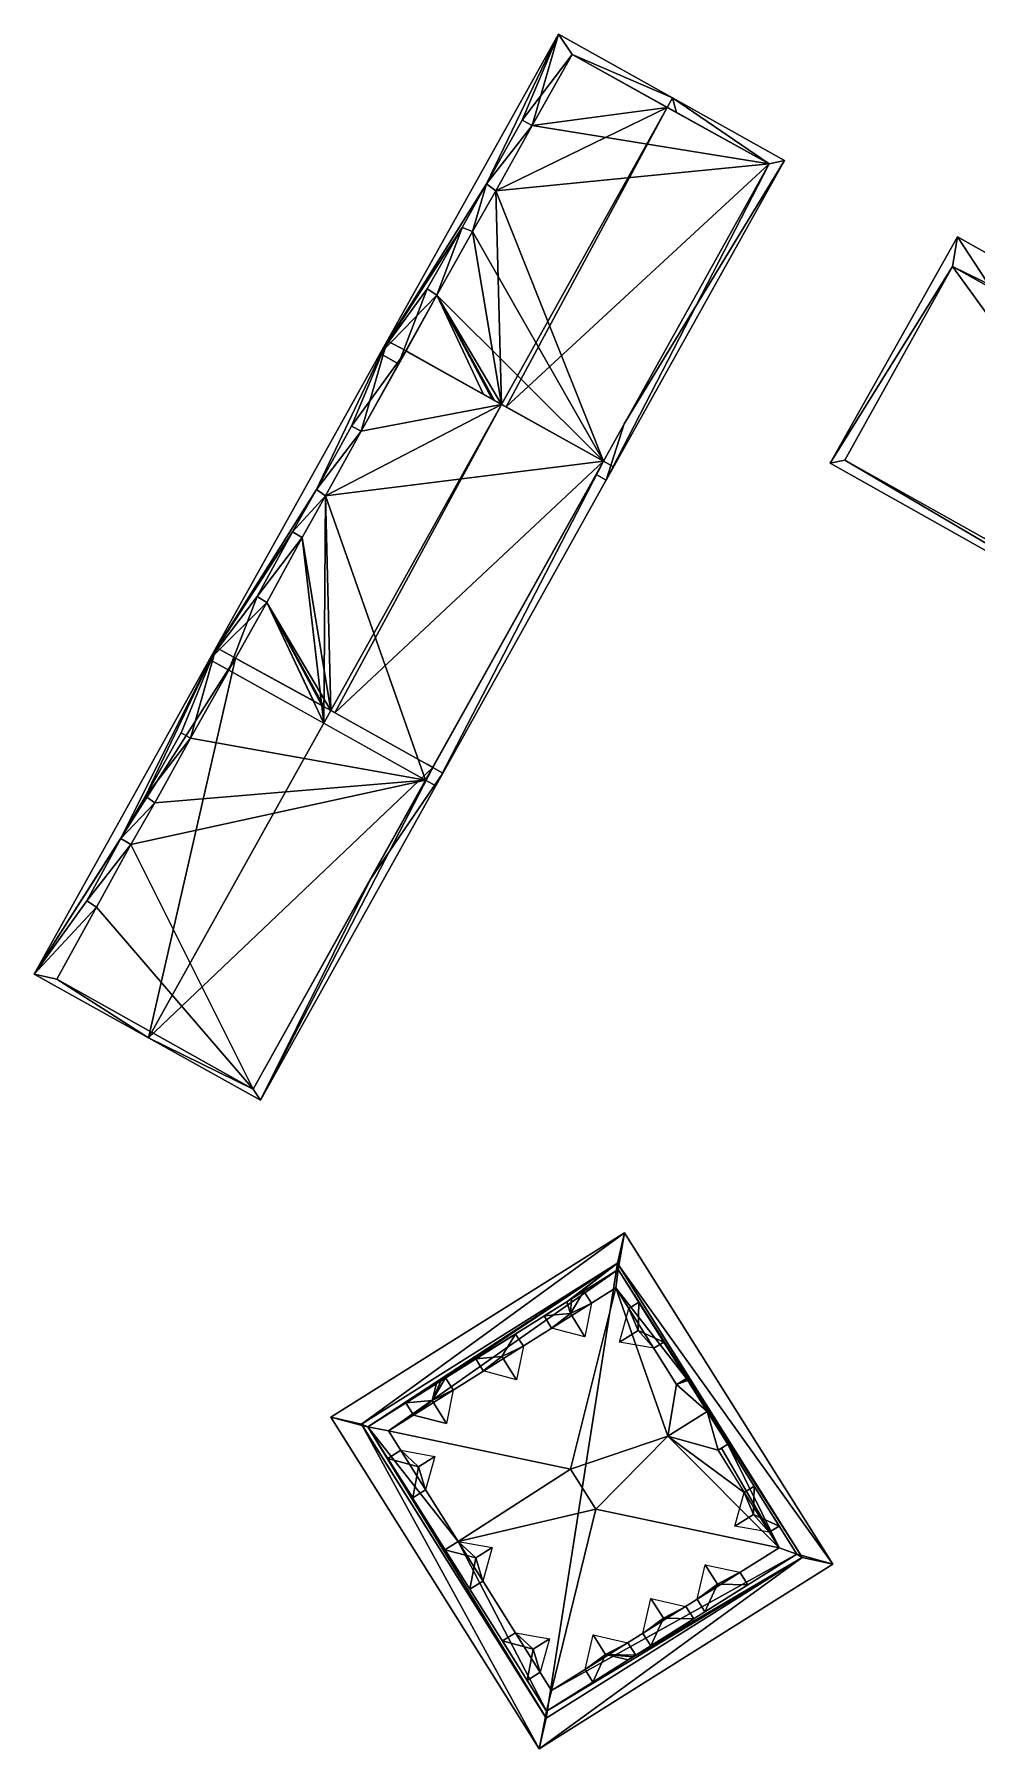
# Model space of a CAD drawing. Extents: x 2679264 to 2679716, y 1246766 to 1247183.
# Drawn here: x 2679537.6 to 2679579.9, y 1246920.3 to 1246997.3 of the extents above; entities that cross this region are included whole.
import ezdxf

# ---------------------------------------------------------------- set-up
doc = ezdxf.new("R2010")
doc.units = 0

msp = doc.modelspace()

# ---------------------------------------------------------------- linework, layer by layer
for points in [[(2679557.93, 1246990.61, 450.955), (2679553.16, 1246982.98, 450.717), (2679561.16, 1246997.32, 450.717)], [(2679561.16, 1246997.32, 450.717), (2679553.16, 1246982.98, 450.717), (2679557.93, 1246990.61, 450.955)], [(2679557.93, 1246990.61, 450.955), (2679561.16, 1246997.32, 450.717), (2679559.54, 1246993.47, 450.962)], [(2679559.54, 1246993.47, 450.962), (2679561.16, 1246997.32, 450.717), (2679557.93, 1246990.61, 450.955)], [(2679561.16, 1246997.32, 450.717), (2679561.78, 1246996.41, 451.241), (2679559.54, 1246993.47, 450.962)], [(2679559.98, 1246993.23, 451.233), (2679561.16, 1246997.32, 450.717), (2679559.54, 1246993.47, 450.962)], [(2679561.78, 1246996.41, 451.241), (2679561.16, 1246997.32, 450.717), (2679559.98, 1246993.23, 451.233)], [(2679561.16, 1246997.32, 450.717), (2679566.29, 1246994.46, 453.847), (2679561.78, 1246996.41, 451.241)], [(2679566.29, 1246994.46, 453.847), (2679561.16, 1246997.32, 450.717), (2679561.78, 1246996.41, 451.241)], [(2679561.78, 1246996.41, 451.241), (2679559.98, 1246993.23, 451.233), (2679559.54, 1246993.47, 450.962)], [(2679561.78, 1246996.41, 451.241), (2679566.05, 1246994.04, 453.847), (2679559.98, 1246993.23, 451.233)], [(2679561.78, 1246996.41, 451.241), (2679559.98, 1246993.23, 451.233), (2679561.78, 1246996.41, 438.538)], [(2679561.78, 1246996.41, 438.538), (2679559.98, 1246993.23, 451.233), (2679559.98, 1246993.23, 438.538)], [(2679570.63, 1246991.5, 438.538), (2679561.78, 1246996.41, 438.538), (2679559.98, 1246993.23, 438.538)], [(2679566.29, 1246994.46, 453.847), (2679566.05, 1246994.04, 453.847), (2679561.78, 1246996.41, 451.241)], [(2679566.05, 1246994.04, 453.847), (2679566.29, 1246994.46, 453.847), (2679561.78, 1246996.41, 451.241)], [(2679566.05, 1246994.04, 453.847), (2679561.78, 1246996.41, 451.241), (2679566.46, 1246993.81, 438.538)], [(2679566.46, 1246993.81, 438.538), (2679561.78, 1246996.41, 451.241), (2679561.78, 1246996.41, 438.538)], [(2679570.63, 1246991.5, 451), (2679566.05, 1246994.04, 453.847), (2679566.29, 1246994.46, 453.847)], [(2679566.46, 1246993.81, 453.589), (2679566.29, 1246994.46, 453.847), (2679566.05, 1246994.04, 453.847)], [(2679570.63, 1246991.5, 451), (2679566.29, 1246994.46, 453.847), (2679571.31, 1246991.66, 450.717)], [(2679571.31, 1246991.66, 450.717), (2679566.29, 1246994.46, 453.847), (2679570.63, 1246991.5, 451)], [(2679570.63, 1246991.5, 451), (2679566.29, 1246994.46, 453.847), (2679566.46, 1246993.81, 453.589)], [(2679558.61, 1246980.7, 453.847), (2679558.36, 1246990.29, 451.24), (2679566.05, 1246994.04, 453.847)], [(2679558.36, 1246990.29, 451.24), (2679559.98, 1246993.23, 451.233), (2679566.05, 1246994.04, 453.847)], [(2679566.05, 1246994.04, 453.847), (2679558.81, 1246980.59, 453.727), (2679558.61, 1246980.7, 453.847)], [(2679570.63, 1246991.5, 451), (2679558.81, 1246980.59, 453.727), (2679566.05, 1246994.04, 453.847)], [(2679566.46, 1246993.81, 453.589), (2679566.05, 1246994.04, 453.847), (2679566.46, 1246993.81, 438.538)], [(2679570.63, 1246991.5, 451), (2679566.46, 1246993.81, 453.589), (2679566.46, 1246993.81, 438.538)], [(2679570.63, 1246991.5, 438.538), (2679570.63, 1246991.5, 451), (2679566.46, 1246993.81, 438.538)], [(2679559.98, 1246993.23, 451.233), (2679557.93, 1246990.61, 450.955), (2679559.54, 1246993.47, 450.962)], [(2679559.54, 1246993.47, 450.962), (2679557.93, 1246990.61, 450.955), (2679559.54, 1246993.47, 438.538)], [(2679559.54, 1246993.47, 438.538), (2679557.93, 1246990.61, 450.955), (2679557.93, 1246990.61, 438.538)], [(2679557.93, 1246990.61, 438.538), (2679559.98, 1246993.23, 438.538), (2679559.54, 1246993.47, 438.538)], [(2679557.93, 1246990.61, 450.955), (2679559.98, 1246993.23, 451.233), (2679558.36, 1246990.29, 451.24)], [(2679557.93, 1246990.61, 438.538), (2679558.36, 1246990.29, 438.538), (2679559.98, 1246993.23, 438.538)], [(2679558.36, 1246990.29, 438.538), (2679570.63, 1246991.5, 438.538), (2679559.98, 1246993.23, 438.538)], [(2679559.98, 1246993.23, 451.233), (2679559.54, 1246993.47, 450.962), (2679559.98, 1246993.23, 438.538)], [(2679559.98, 1246993.23, 438.538), (2679559.54, 1246993.47, 450.962), (2679559.54, 1246993.47, 438.538)], [(2679558.36, 1246990.29, 438.538), (2679563.19, 1246978.15, 438.538), (2679570.63, 1246991.5, 438.538)], [(2679558.81, 1246980.59, 453.727), (2679570.63, 1246991.5, 451), (2679563.19, 1246978.15, 450.999)], [(2679563.31, 1246977.3, 450.717), (2679562.86, 1246977.56, 450.999), (2679570.63, 1246991.5, 451)], [(2679570.63, 1246991.5, 438.538), (2679563.19, 1246978.15, 438.538), (2679563.19, 1246978.15, 450.999)], [(2679570.63, 1246991.5, 451), (2679570.63, 1246991.5, 438.538), (2679563.19, 1246978.15, 450.999)], [(2679563.31, 1246977.3, 450.717), (2679570.63, 1246991.5, 451), (2679571.31, 1246991.66, 450.717)], [(2679563.31, 1246977.3, 450.717), (2679571.31, 1246991.66, 450.717), (2679564.12, 1246979.83, 450.999)], [(2679564.12, 1246979.83, 450.999), (2679571.31, 1246991.66, 450.717), (2679570.63, 1246991.5, 451)], [(2679557.93, 1246990.61, 450.955), (2679556.84, 1246988.64, 450.959), (2679553.16, 1246982.98, 450.717)], [(2679557.93, 1246990.61, 450.955), (2679553.16, 1246982.98, 450.717), (2679556.84, 1246988.64, 450.959)], [(2679557.93, 1246990.61, 450.955), (2679557.3, 1246988.47, 451.218), (2679556.84, 1246988.64, 450.959)], [(2679557.3, 1246988.47, 451.218), (2679557.93, 1246990.61, 450.955), (2679556.84, 1246988.64, 450.959)], [(2679557.93, 1246990.61, 450.955), (2679558.36, 1246990.29, 451.24), (2679557.3, 1246988.47, 451.218)], [(2679558.36, 1246990.29, 451.24), (2679557.93, 1246990.61, 450.955), (2679557.3, 1246988.47, 451.218)], [(2679557.93, 1246990.61, 450.955), (2679558.36, 1246990.29, 451.24), (2679558.36, 1246990.29, 438.538)], [(2679557.93, 1246990.61, 438.538), (2679557.93, 1246990.61, 450.955), (2679558.36, 1246990.29, 438.538)], [(2679557.3, 1246988.47, 451.218), (2679558.36, 1246990.29, 451.24), (2679558.61, 1246980.7, 453.847)], [(2679558.36, 1246990.29, 451.24), (2679557.3, 1246988.47, 451.218), (2679558.36, 1246990.29, 438.538)], [(2679558.36, 1246990.29, 438.538), (2679557.3, 1246988.47, 451.218), (2679557.3, 1246988.47, 438.538)], [(2679558.36, 1246990.29, 438.538), (2679557.3, 1246988.47, 438.538), (2679563.19, 1246978.15, 438.538)], [(2679556.84, 1246988.64, 450.959), (2679555.27, 1246985.89, 450.945), (2679553.16, 1246982.98, 450.717)], [(2679556.84, 1246988.64, 450.959), (2679553.16, 1246982.98, 450.717), (2679555.27, 1246985.89, 450.945)], [(2679555.27, 1246985.89, 450.945), (2679556.84, 1246988.64, 450.959), (2679555.71, 1246985.61, 451.223)], [(2679556.84, 1246988.64, 450.959), (2679555.27, 1246985.89, 450.945), (2679556.84, 1246988.64, 438.538)], [(2679556.84, 1246988.64, 438.538), (2679555.27, 1246985.89, 450.945), (2679555.27, 1246985.89, 438.538)], [(2679556.84, 1246988.64, 438.538), (2679555.27, 1246985.89, 438.538), (2679555.71, 1246985.61, 438.538)], [(2679557.3, 1246988.47, 451.218), (2679555.71, 1246985.61, 451.223), (2679556.84, 1246988.64, 450.959)], [(2679557.3, 1246988.47, 438.538), (2679556.84, 1246988.64, 438.538), (2679555.71, 1246985.61, 438.538)], [(2679555.71, 1246985.61, 451.223), (2679557.3, 1246988.47, 451.218), (2679558.61, 1246980.7, 453.847)], [(2679557.3, 1246988.47, 438.538), (2679555.71, 1246985.61, 438.538), (2679563.19, 1246978.15, 438.538)], [(2679557.3, 1246988.47, 451.218), (2679556.84, 1246988.64, 450.959), (2679557.3, 1246988.47, 438.538)], [(2679557.3, 1246988.47, 438.538), (2679556.84, 1246988.64, 450.959), (2679556.84, 1246988.64, 438.538)], [(2679592.91, 1246967.07, 444.752), (2679573.36, 1246978.06, 444.752), (2679579.08, 1246988.23, 444.752)], [(2679579.08, 1246988.23, 444.752), (2679573.36, 1246978.06, 444.752), (2679578.86, 1246986.89, 444.752)], [(2679598.63, 1246977.24, 444.752), (2679579.08, 1246988.23, 444.752), (2679578.86, 1246986.89, 444.752)], [(2679598.63, 1246977.24, 444.752), (2679592.91, 1246967.07, 444.752), (2679579.08, 1246988.23, 444.752)], [(2679578.86, 1246986.89, 444.752), (2679573.36, 1246978.06, 444.752), (2679574.02, 1246978.19, 444.752)], [(2679578.86, 1246986.89, 444.752), (2679574.02, 1246978.19, 444.752), (2679574.02, 1246978.19, 438.84)], [(2679578.86, 1246986.89, 438.84), (2679578.86, 1246986.89, 444.752), (2679574.02, 1246978.19, 438.84)], [(2679592.8, 1246967.68, 438.84), (2679578.86, 1246986.89, 438.84), (2679574.02, 1246978.19, 438.84)], [(2679597.69, 1246976.38, 444.752), (2679598.63, 1246977.24, 444.752), (2679578.86, 1246986.89, 444.752)], [(2679597.69, 1246976.38, 444.752), (2679578.86, 1246986.89, 444.752), (2679578.86, 1246986.89, 438.84)], [(2679597.69, 1246976.38, 438.84), (2679597.69, 1246976.38, 444.752), (2679578.86, 1246986.89, 438.84)], [(2679592.8, 1246967.68, 438.84), (2679597.69, 1246976.38, 438.84), (2679578.86, 1246986.89, 438.84)], [(2679555.27, 1246985.89, 450.945), (2679553.99, 1246982.52, 451.224), (2679553.16, 1246982.98, 450.717)], [(2679555.27, 1246985.89, 450.945), (2679553.16, 1246982.98, 450.717), (2679555.71, 1246985.61, 451.223)], [(2679553.16, 1246982.98, 450.717), (2679553.99, 1246982.52, 451.224), (2679555.71, 1246985.61, 451.223)], [(2679555.27, 1246985.89, 450.945), (2679555.71, 1246985.61, 451.223), (2679553.99, 1246982.52, 451.224)], [(2679554.32, 1246983.1, 451.224), (2679555.71, 1246985.61, 451.223), (2679557.8, 1246981.15, 453.351)], [(2679554.32, 1246983.1, 438.538), (2679555.71, 1246985.61, 451.223), (2679554.32, 1246983.1, 451.224)], [(2679554.32, 1246983.1, 438.538), (2679555.71, 1246985.61, 438.538), (2679555.71, 1246985.61, 451.223)], [(2679555.71, 1246985.61, 438.538), (2679554.32, 1246983.1, 438.538), (2679563.19, 1246978.15, 438.538)], [(2679555.27, 1246985.89, 450.945), (2679555.71, 1246985.61, 451.223), (2679555.71, 1246985.61, 438.538)], [(2679555.27, 1246985.89, 438.538), (2679555.27, 1246985.89, 450.945), (2679555.71, 1246985.61, 438.538)], [(2679555.71, 1246985.61, 451.223), (2679558.61, 1246980.7, 453.847), (2679558.29, 1246980.88, 453.651)], [(2679558.29, 1246980.88, 453.651), (2679558.19, 1246980.94, 453.589), (2679555.71, 1246985.61, 451.223)], [(2679558.19, 1246980.94, 453.589), (2679557.8, 1246981.15, 453.351), (2679555.71, 1246985.61, 451.223)], [(2679553.48, 1246983.56, 451.534), (2679550.3, 1246976.88, 451.805), (2679545.5, 1246969.25, 451.534)], [(2679553.48, 1246983.56, 451.534), (2679545.5, 1246969.25, 451.534), (2679550.3, 1246976.88, 451.805)], [(2679553.48, 1246983.56, 451.534), (2679551.88, 1246979.73, 451.802), (2679550.3, 1246976.88, 451.805)], [(2679551.88, 1246979.73, 451.802), (2679553.48, 1246983.56, 451.534), (2679550.3, 1246976.88, 451.805)], [(2679553.48, 1246983.56, 451.534), (2679554.32, 1246983.1, 452.085), (2679551.88, 1246979.73, 451.802)], [(2679552.31, 1246979.5, 452.086), (2679553.48, 1246983.56, 451.534), (2679551.88, 1246979.73, 451.802)], [(2679554.32, 1246983.1, 452.085), (2679552.31, 1246979.5, 452.086), (2679551.88, 1246979.73, 451.802)], [(2679554.32, 1246983.1, 452.085), (2679553.48, 1246983.56, 451.534), (2679552.31, 1246979.5, 452.086)], [(2679554.32, 1246983.1, 452.085), (2679558.61, 1246980.7, 454.936), (2679552.31, 1246979.5, 452.086)], [(2679553.99, 1246982.52, 451.224), (2679554.32, 1246983.1, 452.085), (2679552.31, 1246979.5, 452.086)], [(2679558.61, 1246980.7, 438.538), (2679554.32, 1246983.1, 438.538), (2679552.31, 1246979.5, 438.538)], [(2679553.99, 1246982.52, 451.224), (2679554.32, 1246983.1, 451.224), (2679554.32, 1246983.1, 452.085)], [(2679553.99, 1246982.52, 438.538), (2679554.32, 1246983.1, 438.538), (2679554.32, 1246983.1, 451.224)], [(2679553.99, 1246982.52, 451.224), (2679553.99, 1246982.52, 438.538), (2679554.32, 1246983.1, 451.224)], [(2679558.61, 1246980.7, 453.847), (2679558.61, 1246980.7, 454.936), (2679554.32, 1246983.1, 452.085)], [(2679558.61, 1246980.7, 453.847), (2679554.32, 1246983.1, 452.085), (2679554.54, 1246982.97, 451.364)], [(2679554.32, 1246983.1, 451.224), (2679554.54, 1246982.97, 451.364), (2679554.32, 1246983.1, 452.085)], [(2679552.31, 1246979.5, 438.538), (2679553.99, 1246982.52, 451.224), (2679552.31, 1246979.5, 452.086)], [(2679552.31, 1246979.5, 438.538), (2679553.99, 1246982.52, 438.538), (2679553.99, 1246982.52, 451.224)], [(2679550.95, 1246966.95, 454.936), (2679550.71, 1246976.59, 452.096), (2679558.61, 1246980.7, 454.936)], [(2679550.71, 1246976.59, 452.096), (2679552.31, 1246979.5, 452.086), (2679558.61, 1246980.7, 454.936)], [(2679563.19, 1246978.15, 438.538), (2679558.61, 1246980.7, 438.538), (2679550.71, 1246976.59, 438.538)], [(2679558.61, 1246980.7, 438.538), (2679552.31, 1246979.5, 438.538), (2679550.71, 1246976.59, 438.538)], [(2679551.13, 1246966.85, 454.813), (2679550.95, 1246966.95, 454.936), (2679558.61, 1246980.7, 454.936)], [(2679558.61, 1246980.7, 454.936), (2679563.19, 1246978.15, 451.84), (2679551.13, 1246966.85, 454.813)], [(2679558.81, 1246980.59, 453.727), (2679563.19, 1246978.15, 451.84), (2679558.61, 1246980.7, 454.936)], [(2679558.61, 1246980.7, 454.936), (2679558.61, 1246980.7, 453.847), (2679558.81, 1246980.59, 453.727)], [(2679563.19, 1246978.15, 451.84), (2679558.81, 1246980.59, 453.727), (2679562.95, 1246978.28, 451.147)], [(2679562.86, 1246977.56, 450.999), (2679563.31, 1246977.3, 450.717), (2679564.12, 1246979.83, 450.999)], [(2679552.31, 1246979.5, 452.086), (2679550.3, 1246976.88, 451.805), (2679551.88, 1246979.73, 451.802)], [(2679551.88, 1246979.73, 451.802), (2679550.3, 1246976.88, 451.805), (2679550.3, 1246976.88, 438.538)], [(2679551.88, 1246979.73, 438.538), (2679551.88, 1246979.73, 451.802), (2679550.3, 1246976.88, 438.538)], [(2679552.31, 1246979.5, 438.538), (2679551.88, 1246979.73, 438.538), (2679550.3, 1246976.88, 438.538)], [(2679550.3, 1246976.88, 451.805), (2679552.31, 1246979.5, 452.086), (2679550.71, 1246976.59, 452.096)], [(2679552.31, 1246979.5, 438.538), (2679550.3, 1246976.88, 438.538), (2679550.71, 1246976.59, 438.538)], [(2679552.31, 1246979.5, 452.086), (2679551.88, 1246979.73, 451.802), (2679552.31, 1246979.5, 438.538)], [(2679552.31, 1246979.5, 438.538), (2679551.88, 1246979.73, 451.802), (2679551.88, 1246979.73, 438.538)], [(2679563.19, 1246978.15, 450.999), (2679563.19, 1246978.15, 451.84), (2679562.95, 1246978.28, 451.147)], [(2679555.2, 1246963.83, 438.538), (2679563.19, 1246978.15, 438.538), (2679550.71, 1246976.59, 438.538)], [(2679551.13, 1246966.85, 454.813), (2679563.19, 1246978.15, 451.84), (2679555.52, 1246964.4, 451.841)], [(2679555.66, 1246963.58, 451.534), (2679555.2, 1246963.83, 451.841), (2679563.19, 1246978.15, 451.84)], [(2679555.2, 1246963.83, 451.841), (2679555.66, 1246963.58, 451.534), (2679563.19, 1246978.15, 451.84)], [(2679562.86, 1246977.56, 450.999), (2679555.52, 1246964.4, 451.841), (2679563.19, 1246978.15, 451.84)], [(2679562.86, 1246977.56, 450.999), (2679555.52, 1246964.4, 438.538), (2679555.52, 1246964.4, 451.841)], [(2679562.86, 1246977.56, 450.999), (2679562.86, 1246977.56, 438.538), (2679555.52, 1246964.4, 438.538)], [(2679555.66, 1246963.58, 451.534), (2679563.19, 1246978.15, 451.84), (2679563.64, 1246977.9, 451.534)], [(2679555.66, 1246963.58, 451.534), (2679563.64, 1246977.9, 451.534), (2679563.19, 1246978.15, 451.84)], [(2679562.86, 1246977.56, 450.999), (2679563.19, 1246978.15, 450.999), (2679563.19, 1246978.15, 438.538)], [(2679562.86, 1246977.56, 438.538), (2679562.86, 1246977.56, 450.999), (2679563.19, 1246978.15, 438.538)], [(2679562.86, 1246977.56, 450.999), (2679563.19, 1246978.15, 451.84), (2679563.19, 1246978.15, 450.999)], [(2679573.36, 1246978.06, 444.752), (2679592.91, 1246967.07, 444.752), (2679574.02, 1246978.19, 444.752)], [(2679592.91, 1246967.07, 444.752), (2679592.8, 1246967.68, 444.752), (2679574.02, 1246978.19, 444.752)], [(2679574.02, 1246978.19, 444.752), (2679592.8, 1246967.68, 444.752), (2679574.02, 1246978.19, 438.84)], [(2679592.8, 1246967.68, 444.752), (2679592.8, 1246967.68, 438.84), (2679574.02, 1246978.19, 438.84)], [(2679550.3, 1246976.88, 451.805), (2679549.23, 1246974.98, 451.8), (2679545.5, 1246969.25, 451.534)], [(2679550.3, 1246976.88, 451.805), (2679545.5, 1246969.25, 451.534), (2679549.23, 1246974.98, 451.8)], [(2679550.3, 1246976.88, 451.805), (2679550.71, 1246976.59, 452.096), (2679549.23, 1246974.98, 451.8)], [(2679550.71, 1246976.59, 452.096), (2679550.3, 1246976.88, 451.805), (2679549.23, 1246974.98, 451.8)], [(2679550.3, 1246976.88, 451.805), (2679550.71, 1246976.59, 452.096), (2679550.71, 1246976.59, 438.538)], [(2679550.3, 1246976.88, 438.538), (2679550.3, 1246976.88, 451.805), (2679550.71, 1246976.59, 438.538)], [(2679550.71, 1246976.59, 452.096), (2679549.66, 1246974.72, 452.091), (2679549.23, 1246974.98, 451.8)], [(2679549.66, 1246974.72, 452.091), (2679550.71, 1246976.59, 452.096), (2679549.23, 1246974.98, 451.8)], [(2679549.66, 1246974.72, 452.091), (2679550.71, 1246976.59, 452.096), (2679550.95, 1246966.95, 454.936)], [(2679550.71, 1246976.59, 452.096), (2679549.66, 1246974.72, 452.091), (2679550.71, 1246976.59, 438.538)], [(2679550.71, 1246976.59, 438.538), (2679549.66, 1246974.72, 452.091), (2679549.66, 1246974.72, 438.538)], [(2679550.63, 1246966.39, 438.538), (2679550.71, 1246976.59, 438.538), (2679549.66, 1246974.72, 438.538)], [(2679550.63, 1246966.39, 438.538), (2679555.2, 1246963.83, 438.538), (2679550.71, 1246976.59, 438.538)], [(2679549.23, 1246974.98, 451.8), (2679547.63, 1246972.08, 451.811), (2679545.5, 1246969.25, 451.534)], [(2679549.23, 1246974.98, 451.8), (2679545.5, 1246969.25, 451.534), (2679547.63, 1246972.08, 451.811)], [(2679549.66, 1246974.72, 452.091), (2679547.63, 1246972.08, 451.811), (2679549.23, 1246974.98, 451.8)], [(2679549.23, 1246974.98, 451.8), (2679547.63, 1246972.08, 451.811), (2679547.63, 1246972.08, 438.538)], [(2679549.23, 1246974.98, 438.538), (2679549.23, 1246974.98, 451.8), (2679547.63, 1246972.08, 438.538)], [(2679549.66, 1246974.72, 438.538), (2679549.23, 1246974.98, 438.538), (2679547.63, 1246972.08, 438.538)], [(2679547.63, 1246972.08, 451.811), (2679549.66, 1246974.72, 452.091), (2679548.07, 1246971.81, 452.107)], [(2679549.66, 1246974.72, 438.538), (2679547.63, 1246972.08, 438.538), (2679548.07, 1246971.81, 438.538)], [(2679549.66, 1246974.72, 452.091), (2679550.95, 1246966.95, 454.936), (2679548.07, 1246971.81, 452.107)], [(2679550.63, 1246966.39, 438.538), (2679549.66, 1246974.72, 438.538), (2679548.07, 1246971.81, 438.538)], [(2679549.66, 1246974.72, 452.091), (2679549.23, 1246974.98, 451.8), (2679549.66, 1246974.72, 438.538)], [(2679549.66, 1246974.72, 438.538), (2679549.23, 1246974.98, 451.8), (2679549.23, 1246974.98, 438.538)], [(2679547.63, 1246972.08, 451.811), (2679546.36, 1246968.77, 452.101), (2679545.5, 1246969.25, 451.534)], [(2679547.63, 1246972.08, 451.811), (2679545.5, 1246969.25, 451.534), (2679548.07, 1246971.81, 452.107)], [(2679547.63, 1246972.08, 451.811), (2679548.07, 1246971.81, 452.107), (2679546.36, 1246968.77, 452.101)], [(2679547.63, 1246972.08, 451.811), (2679548.07, 1246971.81, 452.107), (2679548.07, 1246971.81, 438.538)], [(2679547.63, 1246972.08, 438.538), (2679547.63, 1246972.08, 451.811), (2679548.07, 1246971.81, 438.538)], [(2679545.5, 1246969.25, 451.534), (2679546.36, 1246968.77, 452.101), (2679548.07, 1246971.81, 452.107)], [(2679550.63, 1246966.39, 438.538), (2679548.07, 1246971.81, 438.538), (2679546.36, 1246968.77, 438.538)], [(2679546.66, 1246969.31, 452.102), (2679548.07, 1246971.81, 452.107), (2679550.16, 1246967.39, 454.415)], [(2679548.07, 1246971.81, 438.538), (2679548.07, 1246971.81, 452.107), (2679546.66, 1246969.31, 452.102)], [(2679546.66, 1246969.31, 438.538), (2679548.07, 1246971.81, 438.538), (2679546.66, 1246969.31, 452.102)], [(2679550.95, 1246966.95, 454.936), (2679550.64, 1246967.12, 454.731), (2679548.07, 1246971.81, 452.107)], [(2679548.07, 1246971.81, 452.107), (2679550.64, 1246967.12, 454.731), (2679550.54, 1246967.18, 454.666)], [(2679548.07, 1246971.81, 452.107), (2679550.54, 1246967.18, 454.666), (2679550.16, 1246967.39, 454.415)], [(2679537.63, 1246955.12, 452.486), (2679545.8, 1246969.78, 452.486), (2679546.66, 1246969.31, 453.077)], [(2679545.8, 1246969.78, 452.486), (2679537.63, 1246955.12, 452.486), (2679541.51, 1246961.21, 452.741)], [(2679542.62, 1246963.11, 452.771), (2679545.8, 1246969.78, 452.486), (2679541.51, 1246961.21, 452.741)], [(2679544.22, 1246965.95, 452.777), (2679545.8, 1246969.78, 452.486), (2679542.62, 1246963.11, 452.771)], [(2679544.64, 1246965.71, 453.07), (2679545.8, 1246969.78, 452.486), (2679544.22, 1246965.95, 452.777)], [(2679546.66, 1246969.31, 453.077), (2679545.8, 1246969.78, 452.486), (2679544.64, 1246965.71, 453.07)], [(2679542.76, 1246952.26, 456.025), (2679537.63, 1246955.12, 452.486), (2679546.66, 1246969.31, 453.077)], [(2679550.95, 1246966.95, 456.025), (2679542.76, 1246952.26, 456.025), (2679546.66, 1246969.31, 453.077)], [(2679546.36, 1246968.77, 452.101), (2679546.66, 1246969.31, 453.077), (2679544.64, 1246965.71, 453.07)], [(2679546.36, 1246968.77, 452.101), (2679546.66, 1246969.31, 452.102), (2679546.66, 1246969.31, 453.077)], [(2679546.66, 1246969.31, 438.538), (2679546.66, 1246969.31, 452.102), (2679546.36, 1246968.77, 452.101)], [(2679546.36, 1246968.77, 438.538), (2679546.66, 1246969.31, 438.538), (2679546.36, 1246968.77, 452.101)], [(2679546.66, 1246969.31, 453.077), (2679546.66, 1246969.31, 452.102), (2679546.9, 1246969.17, 452.261)], [(2679550.95, 1246966.95, 454.936), (2679546.66, 1246969.31, 453.077), (2679546.9, 1246969.17, 452.261)], [(2679550.95, 1246966.95, 454.936), (2679550.95, 1246966.95, 456.025), (2679546.66, 1246969.31, 453.077)], [(2679544.64, 1246965.71, 438.538), (2679546.36, 1246968.77, 452.101), (2679544.64, 1246965.71, 453.07)], [(2679544.64, 1246965.71, 438.538), (2679546.36, 1246968.77, 438.538), (2679546.36, 1246968.77, 452.101)], [(2679555.2, 1246963.83, 438.538), (2679546.36, 1246968.77, 438.538), (2679544.64, 1246965.71, 438.538)], [(2679555.52, 1246964.4, 452.805), (2679542.76, 1246952.26, 456.025), (2679550.95, 1246966.95, 456.025)], [(2679555.27, 1246964.54, 452.013), (2679555.52, 1246964.4, 452.805), (2679550.95, 1246966.95, 454.936)], [(2679555.52, 1246964.4, 452.805), (2679550.95, 1246966.95, 456.025), (2679550.95, 1246966.95, 454.936)], [(2679544.22, 1246965.95, 452.777), (2679542.62, 1246963.11, 452.771), (2679544.22, 1246965.95, 438.538)], [(2679544.22, 1246965.95, 438.538), (2679542.62, 1246963.11, 452.771), (2679542.62, 1246963.11, 438.538)], [(2679544.64, 1246965.71, 438.538), (2679544.22, 1246965.95, 438.538), (2679542.62, 1246963.11, 438.538)], [(2679544.64, 1246965.71, 453.07), (2679544.22, 1246965.95, 452.777), (2679544.64, 1246965.71, 438.538)], [(2679544.64, 1246965.71, 438.538), (2679544.22, 1246965.95, 452.777), (2679544.22, 1246965.95, 438.538)], [(2679544.64, 1246965.71, 438.538), (2679542.62, 1246963.11, 438.538), (2679543.04, 1246962.81, 438.538)], [(2679555.2, 1246963.83, 438.538), (2679544.64, 1246965.71, 438.538), (2679543.04, 1246962.81, 438.538)], [(2679547.78, 1246949.46, 452.486), (2679542.76, 1246952.26, 456.025), (2679555.52, 1246964.4, 452.805)], [(2679555.52, 1246964.4, 452.805), (2679555.2, 1246963.83, 451.841), (2679547.46, 1246949.95, 452.806)], [(2679555.97, 1246964.15, 452.486), (2679547.78, 1246949.46, 452.486), (2679555.52, 1246964.4, 452.805)], [(2679555.97, 1246964.15, 452.486), (2679555.52, 1246964.4, 452.805), (2679552.72, 1246959.38, 452.805)], [(2679555.52, 1246964.4, 452.805), (2679555.52, 1246964.4, 451.841), (2679555.2, 1246963.83, 451.841)], [(2679555.52, 1246964.4, 451.841), (2679555.2, 1246963.83, 438.538), (2679555.2, 1246963.83, 451.841)], [(2679555.52, 1246964.4, 451.841), (2679555.52, 1246964.4, 438.538), (2679555.2, 1246963.83, 438.538)], [(2679555.52, 1246964.4, 451.841), (2679555.52, 1246964.4, 452.805), (2679555.27, 1246964.54, 452.013)], [(2679555.2, 1246963.83, 438.538), (2679543.04, 1246962.81, 438.538), (2679541.97, 1246960.94, 438.538)], [(2679547.46, 1246949.95, 438.538), (2679555.2, 1246963.83, 438.538), (2679541.97, 1246960.94, 438.538)], [(2679555.2, 1246963.83, 451.841), (2679547.46, 1246949.95, 438.538), (2679547.46, 1246949.95, 452.806)], [(2679555.2, 1246963.83, 451.841), (2679555.2, 1246963.83, 438.538), (2679547.46, 1246949.95, 438.538)], [(2679547.78, 1246949.46, 452.486), (2679555.97, 1246964.15, 452.486), (2679552.72, 1246959.38, 452.805)], [(2679543.04, 1246962.81, 453.079), (2679542.62, 1246963.11, 452.771), (2679541.51, 1246961.21, 452.741)], [(2679542.62, 1246963.11, 452.771), (2679543.04, 1246962.81, 453.079), (2679543.04, 1246962.81, 438.538)], [(2679542.62, 1246963.11, 438.538), (2679542.62, 1246963.11, 452.771), (2679543.04, 1246962.81, 438.538)], [(2679541.97, 1246960.94, 453.064), (2679543.04, 1246962.81, 453.079), (2679541.51, 1246961.21, 452.741)], [(2679543.04, 1246962.81, 453.079), (2679541.97, 1246960.94, 453.064), (2679543.04, 1246962.81, 438.538)], [(2679543.04, 1246962.81, 438.538), (2679541.97, 1246960.94, 453.064), (2679541.97, 1246960.94, 438.538)], [(2679541.51, 1246961.21, 452.741), (2679537.63, 1246955.12, 452.486), (2679539.99, 1246958.41, 452.765)], [(2679541.51, 1246961.21, 452.741), (2679539.99, 1246958.41, 452.765), (2679539.99, 1246958.41, 438.538)], [(2679541.51, 1246961.21, 438.538), (2679541.51, 1246961.21, 452.741), (2679539.99, 1246958.41, 438.538)], [(2679539.99, 1246958.41, 438.538), (2679541.97, 1246960.94, 438.538), (2679541.51, 1246961.21, 438.538)], [(2679539.99, 1246958.41, 438.538), (2679540.43, 1246958.12, 438.538), (2679541.97, 1246960.94, 438.538)], [(2679540.43, 1246958.12, 438.538), (2679547.46, 1246949.95, 438.538), (2679541.97, 1246960.94, 438.538)], [(2679541.97, 1246960.94, 453.064), (2679541.51, 1246961.21, 452.741), (2679541.97, 1246960.94, 438.538)], [(2679541.97, 1246960.94, 438.538), (2679541.51, 1246961.21, 452.741), (2679541.51, 1246961.21, 438.538)], [(2679547.46, 1246949.95, 452.806), (2679547.78, 1246949.46, 452.486), (2679552.72, 1246959.38, 452.805)], [(2679539.99, 1246958.41, 452.765), (2679537.63, 1246955.12, 452.486), (2679540.43, 1246958.12, 453.083)], [(2679539.99, 1246958.41, 452.765), (2679540.43, 1246958.12, 453.083), (2679540.43, 1246958.12, 438.538)], [(2679539.99, 1246958.41, 438.538), (2679539.99, 1246958.41, 452.765), (2679540.43, 1246958.12, 438.538)], [(2679540.43, 1246958.12, 453.083), (2679537.63, 1246955.12, 452.486), (2679538.64, 1246954.9, 453.083)], [(2679540.43, 1246958.12, 453.083), (2679538.64, 1246954.9, 453.083), (2679538.64, 1246954.9, 438.538)], [(2679540.43, 1246958.12, 438.538), (2679540.43, 1246958.12, 453.083), (2679538.64, 1246954.9, 438.538)], [(2679540.43, 1246958.12, 438.538), (2679538.64, 1246954.9, 438.538), (2679547.46, 1246949.95, 438.538)], [(2679537.63, 1246955.12, 452.486), (2679542.76, 1246952.26, 456.025), (2679538.64, 1246954.9, 453.083)], [(2679538.64, 1246954.9, 453.083), (2679542.76, 1246952.26, 456.025), (2679542.9, 1246952.51, 456.025)], [(2679538.64, 1246954.9, 453.083), (2679542.9, 1246952.51, 456.025), (2679538.64, 1246954.9, 438.538)], [(2679542.9, 1246952.51, 456.025), (2679547.46, 1246949.95, 452.806), (2679538.64, 1246954.9, 438.538)], [(2679538.64, 1246954.9, 438.538), (2679547.46, 1246949.95, 452.806), (2679547.46, 1246949.95, 438.538)], [(2679542.9, 1246952.51, 456.025), (2679542.76, 1246952.26, 456.025), (2679547.46, 1246949.95, 452.806)], [(2679542.76, 1246952.26, 456.025), (2679547.78, 1246949.46, 452.486), (2679547.46, 1246949.95, 452.806)], [(2679564.13, 1246943.51, 453.611), (2679552.32, 1246934.92, 454.129), (2679550.94, 1246935.23, 453.611)], [(2679564.13, 1246943.51, 453.611), (2679550.94, 1246935.23, 453.611), (2679552.32, 1246934.92, 454.129)], [(2679564.13, 1246943.51, 453.611), (2679563.82, 1246942.14, 454.129), (2679552.32, 1246934.92, 454.129)], [(2679563.82, 1246942.14, 454.129), (2679564.13, 1246943.51, 453.611), (2679552.32, 1246934.92, 454.129)], [(2679564.13, 1246943.51, 453.611), (2679563.88, 1246942.04, 454.187), (2679563.82, 1246942.14, 454.129)], [(2679563.88, 1246942.04, 454.187), (2679564.13, 1246943.51, 453.611), (2679563.82, 1246942.14, 454.129)], [(2679564.13, 1246943.51, 453.611), (2679573.49, 1246928.62, 453.611), (2679563.88, 1246942.04, 454.187)], [(2679573.49, 1246928.62, 453.611), (2679564.13, 1246943.51, 453.611), (2679563.88, 1246942.04, 454.187)], [(2679552.61, 1246934.8, 454.26), (2679552.32, 1246934.92, 454.129), (2679563.82, 1246942.14, 454.129)], [(2679563.82, 1246942.14, 454.129), (2679552.32, 1246934.92, 454.129), (2679552.32, 1246934.92, 442.505)], [(2679563.82, 1246942.14, 442.505), (2679563.82, 1246942.14, 454.129), (2679552.32, 1246934.92, 442.505)], [(2679563.82, 1246942.14, 442.505), (2679552.32, 1246934.92, 442.505), (2679560.61, 1246921.71, 442.505)], [(2679555.69, 1246936.74, 454.26), (2679552.61, 1246934.8, 454.26), (2679563.82, 1246942.14, 454.129)], [(2679555.9, 1246936.87, 454.26), (2679555.69, 1246936.74, 454.26), (2679563.82, 1246942.14, 454.129)], [(2679561.54, 1246940.41, 454.26), (2679555.9, 1246936.87, 454.26), (2679563.82, 1246942.14, 454.129)], [(2679572.11, 1246928.93, 442.505), (2679563.82, 1246942.14, 442.505), (2679560.61, 1246921.71, 442.505)], [(2679561.75, 1246940.54, 454.26), (2679561.54, 1246940.41, 454.26), (2679563.82, 1246942.14, 454.129)], [(2679563.84, 1246941.85, 454.26), (2679561.75, 1246940.54, 454.26), (2679563.82, 1246942.14, 454.129)], [(2679563.82, 1246942.14, 454.129), (2679563.88, 1246942.04, 454.187), (2679563.84, 1246941.85, 454.26)], [(2679563.88, 1246942.04, 454.187), (2679563.82, 1246942.14, 454.129), (2679563.82, 1246942.14, 442.505)], [(2679572.11, 1246928.93, 442.505), (2679563.88, 1246942.04, 454.187), (2679563.82, 1246942.14, 442.505)], [(2679553.53, 1246934.62, 456.205), (2679552.61, 1246934.8, 454.26), (2679563.84, 1246941.85, 454.26)], [(2679563.84, 1246941.85, 454.26), (2679563.74, 1246941.03, 456.205), (2679553.53, 1246934.62, 456.205)], [(2679566.91, 1246936.96, 454.26), (2679563.74, 1246941.03, 456.205), (2679563.84, 1246941.85, 454.26)], [(2679572.05, 1246929.03, 454.187), (2679563.84, 1246941.85, 454.26), (2679563.88, 1246942.04, 454.187)], [(2679571.87, 1246929.08, 454.26), (2679563.84, 1246941.85, 454.26), (2679572.05, 1246929.03, 454.187)], [(2679573.49, 1246928.62, 453.611), (2679572.05, 1246929.03, 454.187), (2679563.88, 1246942.04, 454.187)], [(2679572.05, 1246929.03, 454.187), (2679573.49, 1246928.62, 453.611), (2679563.88, 1246942.04, 454.187)], [(2679572.05, 1246929.03, 454.187), (2679563.88, 1246942.04, 454.187), (2679572.11, 1246928.93, 442.505)], [(2679561.71, 1246932.89, 460.505), (2679553.53, 1246934.62, 456.205), (2679563.74, 1246941.03, 456.205)], [(2679561.54, 1246940.41, 454.26), (2679561.75, 1246940.54, 454.26), (2679561.7, 1246940.51, 454.26)], [(2679561.54, 1246940.41, 456.205), (2679561.75, 1246940.54, 456.205), (2679561.7, 1246939.88, 457.03)], [(2679562.31, 1246940.89, 456.205), (2679562.65, 1246940.35, 456.205), (2679561.7, 1246939.88, 457.03)], [(2679561.75, 1246940.54, 456.205), (2679562.31, 1246940.89, 456.205), (2679561.7, 1246939.88, 457.03)], [(2679561.7, 1246940.51, 456.205), (2679561.75, 1246940.54, 454.26), (2679561.75, 1246940.54, 456.205)], [(2679561.7, 1246940.51, 456.205), (2679561.7, 1246940.51, 454.26), (2679561.75, 1246940.54, 454.26)], [(2679561.71, 1246932.89, 460.505), (2679563.74, 1246941.03, 456.205), (2679566.07, 1246934.37, 457.324)], [(2679561.75, 1246940.54, 456.205), (2679562.31, 1246940.89, 454.261), (2679562.31, 1246940.89, 456.205)], [(2679561.75, 1246940.54, 456.205), (2679561.75, 1246940.54, 454.26), (2679562.31, 1246940.89, 454.261)], [(2679562.31, 1246940.89, 456.205), (2679562.31, 1246940.89, 454.261), (2679562.65, 1246940.35, 456.205)], [(2679566.91, 1246936.96, 454.26), (2679566.47, 1246936.69, 456.205), (2679563.74, 1246941.03, 456.205)], [(2679566.07, 1246934.37, 457.324), (2679563.74, 1246941.03, 456.205), (2679566.47, 1246936.69, 456.205)], [(2679560.52, 1246939.77, 456.205), (2679561.54, 1246940.41, 456.205), (2679561.7, 1246939.88, 457.03)], [(2679560.52, 1246939.77, 456.205), (2679561.54, 1246940.41, 454.26), (2679561.54, 1246940.41, 456.205)], [(2679560.52, 1246939.77, 456.205), (2679560.52, 1246939.77, 454.26), (2679561.54, 1246940.41, 454.26)], [(2679560.86, 1246939.22, 456.205), (2679560.52, 1246939.77, 456.205), (2679561.7, 1246939.88, 457.03)], [(2679560.86, 1246939.22, 456.205), (2679560.52, 1246939.77, 454.26), (2679560.52, 1246939.77, 456.205)], [(2679560.86, 1246939.22, 456.205), (2679560.86, 1246939.22, 456.203), (2679560.52, 1246939.77, 454.26)], [(2679562.35, 1246938.84, 457.03), (2679560.86, 1246939.22, 456.205), (2679561.7, 1246939.88, 457.03)], [(2679561.54, 1246940.41, 456.205), (2679561.7, 1246940.51, 454.26), (2679561.7, 1246940.51, 456.205)], [(2679561.54, 1246940.41, 456.205), (2679561.54, 1246940.41, 454.26), (2679561.7, 1246940.51, 454.26)], [(2679562.65, 1246940.35, 456.205), (2679562.35, 1246938.84, 457.03), (2679561.7, 1246939.88, 457.03)], [(2679563.9, 1246938.6, 457.03), (2679564.32, 1246940.11, 456.205), (2679564.74, 1246939.12, 457.03)], [(2679564.32, 1246940.11, 456.205), (2679564.77, 1246940.39, 456.205), (2679564.74, 1246939.12, 457.03)], [(2679564.32, 1246940.11, 456.205), (2679564.77, 1246940.39, 454.26), (2679564.77, 1246940.39, 456.205)], [(2679564.77, 1246940.39, 456.205), (2679565.89, 1246938.6, 456.205), (2679564.74, 1246939.12, 457.03)], [(2679564.77, 1246940.39, 456.205), (2679565.89, 1246938.6, 454.26), (2679565.89, 1246938.6, 456.205)], [(2679564.77, 1246940.39, 456.205), (2679564.77, 1246940.39, 454.26), (2679565.89, 1246938.6, 454.26)], [(2679565.45, 1246938.32, 456.205), (2679563.9, 1246938.6, 457.03), (2679564.74, 1246939.12, 457.03)], [(2679565.89, 1246938.6, 456.205), (2679565.45, 1246938.32, 456.205), (2679564.74, 1246939.12, 457.03)], [(2679557.45, 1246937.84, 456.205), (2679559.24, 1246938.96, 456.205), (2679558.63, 1246937.95, 457.03)], [(2679557.45, 1246937.84, 456.205), (2679559.24, 1246938.96, 454.263), (2679559.24, 1246938.96, 456.205)], [(2679557.45, 1246937.84, 456.205), (2679557.45, 1246937.84, 454.261), (2679559.24, 1246938.96, 454.263)], [(2679559.24, 1246938.96, 456.205), (2679559.59, 1246938.42, 456.205), (2679558.63, 1246937.95, 457.03)], [(2679559.59, 1246938.42, 456.205), (2679559.28, 1246936.91, 457.03), (2679558.63, 1246937.95, 457.03)], [(2679559.24, 1246938.96, 456.205), (2679559.24, 1246938.96, 454.263), (2679559.59, 1246938.42, 456.205)], [(2679565.89, 1246938.6, 456.205), (2679565.89, 1246938.6, 454.257), (2679565.45, 1246938.32, 456.205)], [(2679557.79, 1246937.3, 456.205), (2679557.45, 1246937.84, 456.205), (2679558.63, 1246937.95, 457.03)], [(2679557.79, 1246937.3, 456.205), (2679557.45, 1246937.84, 454.261), (2679557.45, 1246937.84, 456.205)], [(2679559.28, 1246936.91, 457.03), (2679557.79, 1246937.3, 456.205), (2679558.63, 1246937.95, 457.03)], [(2679554.31, 1246935.87, 456.205), (2679555.69, 1246936.74, 456.205), (2679555.49, 1246935.98, 457.03)], [(2679554.31, 1246935.87, 456.205), (2679555.69, 1246936.74, 454.261), (2679555.69, 1246936.74, 456.205)], [(2679554.31, 1246935.87, 456.205), (2679554.31, 1246935.87, 454.263), (2679555.69, 1246936.74, 454.261)], [(2679556.1, 1246936.99, 456.205), (2679556.44, 1246936.45, 456.205), (2679555.49, 1246935.98, 457.03)], [(2679555.9, 1246936.87, 456.205), (2679556.1, 1246936.99, 456.205), (2679555.49, 1246935.98, 457.03)], [(2679555.69, 1246936.74, 456.205), (2679555.9, 1246936.87, 456.205), (2679555.49, 1246935.98, 457.03)], [(2679555.69, 1246936.74, 454.26), (2679555.9, 1246936.87, 454.26), (2679555.82, 1246936.82, 454.26)], [(2679555.69, 1246936.74, 456.205), (2679555.82, 1246936.82, 454.26), (2679555.82, 1246936.82, 456.205)], [(2679555.69, 1246936.74, 456.205), (2679555.69, 1246936.74, 454.261), (2679555.82, 1246936.82, 454.26)], [(2679555.82, 1246936.82, 456.205), (2679555.9, 1246936.87, 454.26), (2679555.9, 1246936.87, 456.205)], [(2679555.82, 1246936.82, 456.205), (2679555.82, 1246936.82, 454.26), (2679555.9, 1246936.87, 454.26)], [(2679555.9, 1246936.87, 456.205), (2679556.1, 1246936.99, 454.259), (2679556.1, 1246936.99, 456.205)], [(2679555.9, 1246936.87, 456.205), (2679555.9, 1246936.87, 454.26), (2679556.1, 1246936.99, 454.259)], [(2679556.1, 1246936.99, 456.205), (2679556.44, 1246936.45, 456.203), (2679556.44, 1246936.45, 456.205)], [(2679556.1, 1246936.99, 456.205), (2679556.1, 1246936.99, 454.259), (2679556.44, 1246936.45, 456.203)], [(2679566.47, 1246936.69, 456.205), (2679567.84, 1246935.48, 457.324), (2679566.07, 1246934.37, 457.324)], [(2679566.91, 1246936.96, 456.205), (2679566.93, 1246936.94, 456.222), (2679566.47, 1246936.69, 456.205)], [(2679566.47, 1246936.69, 456.205), (2679566.91, 1246936.96, 454.26), (2679566.91, 1246936.96, 456.205)], [(2679566.93, 1246936.94, 456.222), (2679566.97, 1246936.88, 456.272), (2679566.47, 1246936.69, 456.205)], [(2679566.97, 1246936.88, 456.272), (2679567.84, 1246935.48, 457.324), (2679566.47, 1246936.69, 456.205)], [(2679566.91, 1246936.96, 456.205), (2679566.93, 1246936.94, 454.26), (2679566.93, 1246936.94, 456.222)], [(2679566.91, 1246936.96, 456.205), (2679566.91, 1246936.96, 454.26), (2679566.93, 1246936.94, 454.26)], [(2679566.93, 1246936.94, 456.222), (2679566.95, 1246936.91, 454.26), (2679566.95, 1246936.91, 456.249)], [(2679566.93, 1246936.94, 456.222), (2679566.93, 1246936.94, 454.26), (2679566.95, 1246936.91, 454.26)], [(2679566.95, 1246936.91, 456.249), (2679566.97, 1246936.88, 454.261), (2679566.97, 1246936.88, 456.272)], [(2679566.95, 1246936.91, 456.249), (2679566.95, 1246936.91, 454.26), (2679566.97, 1246936.88, 454.261)], [(2679566.97, 1246936.88, 456.272), (2679567.84, 1246935.48, 454.263), (2679567.84, 1246935.48, 457.324)], [(2679566.97, 1246936.88, 456.272), (2679566.97, 1246936.88, 454.261), (2679567.84, 1246935.48, 454.263)], [(2679554.65, 1246935.32, 456.205), (2679554.31, 1246935.87, 456.205), (2679555.49, 1246935.98, 457.03)], [(2679556.14, 1246934.94, 457.03), (2679554.65, 1246935.32, 456.205), (2679555.49, 1246935.98, 457.03)], [(2679556.44, 1246936.45, 456.205), (2679556.14, 1246934.94, 457.03), (2679555.49, 1246935.98, 457.03)], [(2679552.32, 1246934.92, 454.129), (2679552.35, 1246934.86, 454.161), (2679550.94, 1246935.23, 453.611)], [(2679560.3, 1246920.34, 453.612), (2679550.94, 1246935.23, 453.611), (2679552.35, 1246934.86, 454.161)], [(2679550.94, 1246935.23, 453.611), (2679560.3, 1246920.34, 453.612), (2679552.35, 1246934.86, 454.161)], [(2679552.32, 1246934.92, 454.129), (2679550.94, 1246935.23, 453.611), (2679552.35, 1246934.86, 454.161)], [(2679554.65, 1246935.32, 456.205), (2679554.31, 1246935.87, 454.263), (2679554.31, 1246935.87, 456.205)], [(2679554.65, 1246935.32, 456.205), (2679554.65, 1246935.32, 456.202), (2679554.31, 1246935.87, 454.263)], [(2679556.14, 1246934.94, 457.03), (2679554.65, 1246935.32, 456.205), (2679554.65, 1246935.32, 456.206)], [(2679566.07, 1246934.37, 457.324), (2679567.84, 1246935.48, 457.324), (2679568.33, 1246933.74, 456.205)], [(2679567.84, 1246935.48, 457.324), (2679568.77, 1246934.01, 456.205), (2679568.33, 1246933.74, 456.205)], [(2679567.84, 1246935.48, 457.324), (2679568.77, 1246934.01, 454.261), (2679568.77, 1246934.01, 456.205)], [(2679567.84, 1246935.48, 457.324), (2679567.84, 1246935.48, 454.263), (2679568.77, 1246934.01, 454.261)], [(2679552.61, 1246934.8, 454.26), (2679552.35, 1246934.86, 454.161), (2679552.32, 1246934.92, 454.129)], [(2679552.32, 1246934.92, 454.129), (2679552.35, 1246934.86, 454.161), (2679552.32, 1246934.92, 442.505)], [(2679552.32, 1246934.92, 442.505), (2679552.35, 1246934.86, 454.161), (2679560.61, 1246921.71, 442.505)], [(2679560.58, 1246921.77, 454.161), (2679552.35, 1246934.86, 454.161), (2679552.61, 1246934.8, 454.26)], [(2679560.3, 1246920.34, 453.612), (2679552.35, 1246934.86, 454.161), (2679560.58, 1246921.77, 454.161)], [(2679552.35, 1246934.86, 454.161), (2679560.3, 1246920.34, 453.612), (2679560.58, 1246921.77, 454.161)], [(2679552.35, 1246934.86, 454.161), (2679560.58, 1246921.77, 454.161), (2679560.61, 1246921.71, 442.505)], [(2679560.63, 1246922.02, 454.26), (2679552.61, 1246934.8, 454.26), (2679556.66, 1246929.64, 456.205)], [(2679556.66, 1246929.64, 456.205), (2679552.61, 1246934.8, 454.26), (2679553.53, 1246934.62, 456.205)], [(2679560.63, 1246922.02, 454.26), (2679560.58, 1246921.77, 454.161), (2679552.61, 1246934.8, 454.26)], [(2679553.53, 1246934.62, 456.205), (2679561.71, 1246932.89, 460.505), (2679556.66, 1246929.64, 456.205)], [(2679566.07, 1246934.37, 457.324), (2679562.84, 1246931.1, 460.505), (2679561.71, 1246932.89, 460.505)], [(2679571.07, 1246929.36, 456.205), (2679562.84, 1246931.1, 460.505), (2679566.07, 1246934.37, 457.324)], [(2679566.07, 1246934.37, 457.324), (2679569.51, 1246931.85, 456.205), (2679571.07, 1246929.36, 456.205)], [(2679566.07, 1246934.37, 457.324), (2679568.33, 1246933.74, 456.205), (2679569.51, 1246931.85, 456.205)], [(2679553.5, 1246933.37, 456.205), (2679554.09, 1246933.74, 456.205), (2679554.88, 1246933, 457.03)], [(2679553.5, 1246933.37, 456.205), (2679553.5, 1246933.37, 454.261), (2679554.09, 1246933.74, 456.205)], [(2679554.09, 1246933.74, 456.205), (2679555.62, 1246933.46, 457.03), (2679554.88, 1246933, 457.03)], [(2679568.77, 1246934.01, 456.205), (2679568.77, 1246934.01, 454.261), (2679568.33, 1246933.74, 456.205)], [(2679568.33, 1246933.74, 456.205), (2679568.49, 1246933.84, 455.477), (2679571.07, 1246929.36, 456.205)], [(2679571.07, 1246929.36, 456.205), (2679568.49, 1246933.84, 455.477), (2679568.77, 1246934.01, 454.26)], [(2679568.77, 1246934.01, 454.26), (2679571.87, 1246929.08, 454.26), (2679571.07, 1246929.36, 456.205)], [(2679554.62, 1246931.6, 456.205), (2679553.5, 1246933.37, 456.205), (2679554.88, 1246933, 457.03)], [(2679554.62, 1246931.6, 456.205), (2679553.5, 1246933.37, 454.261), (2679553.5, 1246933.37, 456.205)], [(2679554.62, 1246931.6, 456.205), (2679554.62, 1246931.6, 454.261), (2679553.5, 1246933.37, 454.261)], [(2679555.2, 1246931.96, 456.205), (2679554.62, 1246931.6, 456.205), (2679554.88, 1246933, 457.03)], [(2679555.62, 1246933.46, 457.03), (2679555.2, 1246931.96, 456.205), (2679554.88, 1246933, 457.03)], [(2679561.71, 1246932.89, 460.505), (2679562.84, 1246931.1, 460.505), (2679556.66, 1246929.64, 456.205)], [(2679569.51, 1246931.85, 456.205), (2679569.95, 1246932.13, 456.205), (2679569.92, 1246930.86, 457.03)], [(2679569.51, 1246931.85, 456.205), (2679569.95, 1246932.13, 454.261), (2679569.95, 1246932.13, 456.205)], [(2679569.95, 1246932.13, 456.205), (2679571.07, 1246930.34, 456.205), (2679569.92, 1246930.86, 457.03)], [(2679569.95, 1246932.13, 456.205), (2679571.07, 1246930.34, 454.263), (2679571.07, 1246930.34, 456.205)], [(2679569.95, 1246932.13, 456.205), (2679569.95, 1246932.13, 454.261), (2679571.07, 1246930.34, 454.263)], [(2679555.2, 1246931.96, 456.205), (2679554.62, 1246931.6, 454.261), (2679554.62, 1246931.6, 456.205)], [(2679555.2, 1246931.96, 456.205), (2679555.2, 1246931.96, 456.203), (2679554.62, 1246931.6, 454.261)], [(2679569.09, 1246930.34, 457.03), (2679569.51, 1246931.85, 456.205), (2679569.92, 1246930.86, 457.03)], [(2679556.66, 1246929.64, 456.205), (2679562.84, 1246931.1, 460.505), (2679560.86, 1246922.95, 456.205)], [(2679562.84, 1246931.1, 460.505), (2679571.07, 1246929.36, 456.205), (2679560.86, 1246922.95, 456.205)], [(2679570.63, 1246930.06, 456.205), (2679569.09, 1246930.34, 457.03), (2679569.92, 1246930.86, 457.03)], [(2679571.07, 1246930.34, 456.205), (2679570.63, 1246930.06, 456.205), (2679569.92, 1246930.86, 457.03)], [(2679571.07, 1246930.34, 456.205), (2679571.07, 1246930.34, 454.263), (2679570.63, 1246930.06, 456.205)], [(2679556.07, 1246929.27, 456.205), (2679556.66, 1246929.64, 456.205), (2679557.45, 1246928.91, 457.03)], [(2679556.07, 1246929.27, 456.205), (2679556.07, 1246929.27, 454.261), (2679556.66, 1246929.64, 456.205)], [(2679557.19, 1246927.5, 456.205), (2679556.07, 1246929.27, 456.205), (2679557.45, 1246928.91, 457.03)], [(2679557.19, 1246927.5, 456.205), (2679556.07, 1246929.27, 454.261), (2679556.07, 1246929.27, 456.205)], [(2679557.19, 1246927.5, 456.205), (2679557.19, 1246927.5, 454.262), (2679556.07, 1246929.27, 454.261)], [(2679560.86, 1246922.95, 456.205), (2679560.63, 1246922.02, 454.26), (2679556.66, 1246929.64, 456.205)], [(2679556.66, 1246929.64, 456.205), (2679558.19, 1246929.37, 457.03), (2679557.45, 1246928.91, 457.03)], [(2679558.19, 1246929.37, 457.03), (2679557.77, 1246927.87, 456.205), (2679557.45, 1246928.91, 457.03)], [(2679571.87, 1246929.08, 454.26), (2679560.63, 1246922.02, 454.26), (2679560.86, 1246922.95, 456.205)], [(2679571.07, 1246929.36, 456.205), (2679571.87, 1246929.08, 454.26), (2679560.86, 1246922.95, 456.205)], [(2679564.51, 1246924.46, 454.26), (2679571.87, 1246929.08, 454.26), (2679572.11, 1246928.93, 454.131)], [(2679571.87, 1246929.08, 454.26), (2679572.05, 1246929.03, 454.187), (2679572.11, 1246928.93, 454.131)], [(2679573.49, 1246928.62, 453.611), (2679572.11, 1246928.93, 454.131), (2679572.05, 1246929.03, 454.187)], [(2679572.11, 1246928.93, 454.131), (2679573.49, 1246928.62, 453.611), (2679572.05, 1246929.03, 454.187)], [(2679572.11, 1246928.93, 454.131), (2679572.05, 1246929.03, 454.187), (2679572.11, 1246928.93, 442.505)], [(2679557.77, 1246927.87, 456.205), (2679557.19, 1246927.5, 456.205), (2679557.45, 1246928.91, 457.03)], [(2679573.49, 1246928.62, 453.611), (2679560.3, 1246920.34, 453.612), (2679572.11, 1246928.93, 454.131)], [(2679560.3, 1246920.34, 453.612), (2679560.61, 1246921.71, 454.13), (2679572.11, 1246928.93, 454.131)], [(2679560.3, 1246920.34, 453.612), (2679573.49, 1246928.62, 453.611), (2679572.11, 1246928.93, 454.131)], [(2679560.3, 1246920.34, 453.612), (2679572.11, 1246928.93, 454.131), (2679560.61, 1246921.71, 454.13)], [(2679572.11, 1246928.93, 454.131), (2679560.61, 1246921.71, 454.13), (2679560.63, 1246922.02, 454.26)], [(2679560.61, 1246921.71, 454.13), (2679572.11, 1246928.93, 454.131), (2679572.11, 1246928.93, 442.505)], [(2679560.61, 1246921.71, 454.13), (2679572.11, 1246928.93, 442.505), (2679560.61, 1246921.71, 442.505)], [(2679560.63, 1246922.02, 454.26), (2679564.3, 1246924.33, 454.26), (2679572.11, 1246928.93, 454.131)], [(2679564.3, 1246924.33, 454.26), (2679564.51, 1246924.46, 454.26), (2679572.11, 1246928.93, 454.131)], [(2679567.39, 1246927.05, 456.205), (2679567.75, 1246928.6, 457.03), (2679568.31, 1246927.73, 457.03)], [(2679567.75, 1246928.6, 457.03), (2679569.31, 1246928.26, 456.206), (2679568.31, 1246927.73, 457.03)], [(2679569.31, 1246928.26, 456.206), (2679569.67, 1246927.7, 456.205), (2679568.31, 1246927.73, 457.03)], [(2679569.31, 1246928.26, 456.206), (2679569.67, 1246927.7, 454.26), (2679569.67, 1246927.7, 456.205)], [(2679557.77, 1246927.87, 456.205), (2679557.19, 1246927.5, 454.262), (2679557.19, 1246927.5, 456.205)], [(2679567.74, 1246926.49, 456.205), (2679567.39, 1246927.05, 456.205), (2679568.31, 1246927.73, 457.03)], [(2679569.67, 1246927.7, 456.205), (2679567.74, 1246926.49, 456.205), (2679568.31, 1246927.73, 457.03)], [(2679569.67, 1246927.7, 456.205), (2679567.74, 1246926.49, 454.26), (2679567.74, 1246926.49, 456.205)], [(2679569.67, 1246927.7, 456.205), (2679569.67, 1246927.7, 454.26), (2679567.74, 1246926.49, 454.26)], [(2679564.96, 1246925.52, 456.205), (2679565.32, 1246927.08, 457.03), (2679565.88, 1246926.2, 457.03)], [(2679565.32, 1246927.08, 457.03), (2679566.88, 1246926.73, 456.205), (2679565.88, 1246926.2, 457.03)], [(2679566.88, 1246926.73, 456.205), (2679567.24, 1246926.17, 456.205), (2679565.88, 1246926.2, 457.03)], [(2679566.88, 1246926.73, 456.205), (2679567.24, 1246926.17, 454.26), (2679567.24, 1246926.17, 456.205)], [(2679567.74, 1246926.49, 456.205), (2679567.74, 1246926.49, 454.26), (2679567.39, 1246927.05, 456.205)], [(2679565.31, 1246924.96, 456.205), (2679564.96, 1246925.52, 456.205), (2679565.88, 1246926.2, 457.03)], [(2679567.24, 1246926.17, 456.205), (2679565.31, 1246924.96, 456.205), (2679565.88, 1246926.2, 457.03)], [(2679565.31, 1246924.96, 456.205), (2679567.24, 1246926.17, 456.205), (2679565.32, 1246924.96, 454.26)], [(2679567.24, 1246926.17, 456.205), (2679567.24, 1246926.17, 454.26), (2679565.31, 1246924.96, 454.258)], [(2679558.65, 1246925.18, 456.205), (2679559.23, 1246925.55, 456.205), (2679560.03, 1246924.81, 457.03)], [(2679558.65, 1246925.18, 456.205), (2679558.65, 1246925.18, 454.261), (2679559.23, 1246925.55, 456.205)], [(2679559.76, 1246923.41, 456.205), (2679558.65, 1246925.18, 456.205), (2679560.03, 1246924.81, 457.03)], [(2679559.76, 1246923.41, 456.205), (2679558.65, 1246925.18, 454.261), (2679558.65, 1246925.18, 456.205)], [(2679559.76, 1246923.41, 456.205), (2679559.76, 1246923.41, 454.26), (2679558.65, 1246925.18, 454.261)], [(2679559.23, 1246925.55, 456.205), (2679560.77, 1246925.27, 457.03), (2679560.03, 1246924.81, 457.03)], [(2679560.77, 1246925.27, 457.03), (2679560.35, 1246923.77, 456.205), (2679560.03, 1246924.81, 457.03)], [(2679562.36, 1246923.89, 456.205), (2679562.73, 1246925.45, 457.03), (2679563.28, 1246924.57, 457.03)], [(2679562.73, 1246925.45, 457.03), (2679564.28, 1246925.1, 456.206), (2679563.28, 1246924.57, 457.03)], [(2679565.31, 1246924.96, 456.205), (2679565.31, 1246924.96, 454.258), (2679564.96, 1246925.52, 456.205)], [(2679560.35, 1246923.77, 456.205), (2679559.76, 1246923.41, 456.205), (2679560.03, 1246924.81, 457.03)], [(2679562.71, 1246923.33, 456.205), (2679562.36, 1246923.89, 456.205), (2679563.28, 1246924.57, 457.03)], [(2679564.3, 1246924.33, 456.205), (2679562.71, 1246923.33, 456.205), (2679563.28, 1246924.57, 457.03)], [(2679564.28, 1246925.1, 456.206), (2679564.64, 1246924.54, 456.205), (2679563.28, 1246924.57, 457.03)], [(2679564.51, 1246924.46, 456.205), (2679564.3, 1246924.33, 456.205), (2679563.28, 1246924.57, 457.03)], [(2679564.64, 1246924.54, 456.205), (2679564.51, 1246924.46, 456.205), (2679563.28, 1246924.57, 457.03)], [(2679564.28, 1246925.1, 456.206), (2679564.64, 1246924.54, 454.26), (2679564.64, 1246924.54, 456.205)], [(2679564.28, 1246925.1, 456.206), (2679564.28, 1246925.1, 456.203), (2679564.64, 1246924.54, 454.26)], [(2679564.51, 1246924.46, 454.26), (2679564.3, 1246924.33, 454.26), (2679564.4, 1246924.39, 454.26)], [(2679564.4, 1246924.39, 456.205), (2679564.3, 1246924.33, 454.26), (2679564.3, 1246924.33, 456.205)], [(2679564.4, 1246924.39, 456.205), (2679564.4, 1246924.39, 454.26), (2679564.3, 1246924.33, 454.26)], [(2679564.51, 1246924.46, 456.205), (2679564.4, 1246924.39, 454.26), (2679564.4, 1246924.39, 456.205)], [(2679564.51, 1246924.46, 456.205), (2679564.51, 1246924.46, 454.261), (2679564.4, 1246924.39, 454.26)], [(2679564.64, 1246924.54, 456.205), (2679564.51, 1246924.46, 454.261), (2679564.51, 1246924.46, 456.205)], [(2679564.64, 1246924.54, 456.205), (2679564.64, 1246924.54, 454.26), (2679564.51, 1246924.46, 454.261)], [(2679565.31, 1246924.96, 454.26), (2679565.31, 1246924.96, 456.205), (2679565.32, 1246924.96, 454.26)], [(2679560.35, 1246923.77, 456.205), (2679559.76, 1246923.41, 454.26), (2679559.76, 1246923.41, 456.205)], [(2679562.71, 1246923.33, 456.205), (2679562.71, 1246923.33, 454.26), (2679562.36, 1246923.89, 456.205)], [(2679564.3, 1246924.33, 456.205), (2679562.71, 1246923.33, 454.26), (2679562.71, 1246923.33, 456.205)], [(2679564.3, 1246924.33, 456.205), (2679564.3, 1246924.33, 454.26), (2679562.71, 1246923.33, 454.26)], [(2679560.3, 1246920.34, 453.612), (2679560.58, 1246921.77, 454.161), (2679560.61, 1246921.71, 454.13)], [(2679560.58, 1246921.77, 454.161), (2679560.3, 1246920.34, 453.612), (2679560.61, 1246921.71, 454.13)], [(2679560.61, 1246921.71, 454.13), (2679560.58, 1246921.77, 454.161), (2679560.63, 1246922.02, 454.26)], [(2679560.58, 1246921.77, 454.161), (2679560.61, 1246921.71, 454.13), (2679560.61, 1246921.71, 442.505)]]:
    msp.add_3dface(points)

doc.saveas('drawing.dxf')
